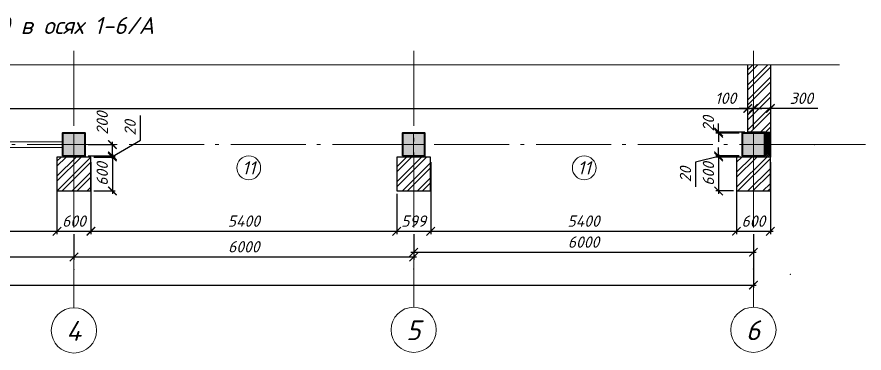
# Model space of a CAD drawing. Header units: millimetres. Extents: x -261261 to 40490, y -238222 to -44846.
# Drawn here: x -197658 to -182697, y -95798 to -89853 of the extents above; entities that cross this region are included whole.
import ezdxf
from ezdxf.enums import TextEntityAlignment as Align

# ---------------------------------------------------------------- set-up
doc = ezdxf.new("R2010")
doc.units = ezdxf.units.MM
doc.header["$MEASUREMENT"] = 0
doc.linetypes.add('Double Dashed', pattern=[1797.222233, 1325, -211.666656, 63.333344, -197.222233])
doc.layers.get('0').update_dxf_attribs({"lineweight": 5})
doc.layers.add('#Hatch', color=252, linetype='Continuous', lineweight=5, true_color=0x696969)
for name, color, linetype, lineweight in [('#Оси', 7, 'Continuous', 5), ('0_Ном._пера__99', 7, 'Continuous', 40), ('колонны_Ном._пера__94', 252, 'Continuous', 13), ('колонны_Ном._пера__99', 7, 'Continuous', 40), ('Конструкции', 160, 'Continuous', 5), ('оси_Ном._пера__96', 7, 'Continuous', 5), ('оси_Ном._пера__97', 7, 'Continuous', 20), ('размеры', 7, 'Continuous', 5)]:
    doc.layers.add(name, color=color, linetype=linetype, lineweight=lineweight)
doc.layers.add('#стены наруж', color=7, linetype='Continuous')
doc.layers.add('колонны', color=7, linetype='Continuous')
doc.styles.add('GOST 2.304', font='isocpeui.ttf')
doc.styles.get("Standard").update_dxf_attribs({"font": 'isocpeui.ttf'})
doc.dimstyles.get("Standard").update_dxf_attribs({"dimtxt": 200, "dimasz": 150, "dimexe": 50, "dimexo": 50, "dimgap": 80, "dimtad": 1, "dimdec": 0, "dimzin": 0, "dimdsep": 46, "dimtxsty": 'Standard', "dimblk": 'ARCHTICK', "dimcen": 5, "dimdle": 50, "dimadec": 0, "dimazin": 0, "dimtfac": 1, "dimtdec": 0, "dimtofl": 0, "dimtmove": 1, "dimatfit": 3, "dimfxl": 1, "dimtolj": 1, "dimtzin": 0, "dimarcsym": 0})

# ---------------------------------------------------------------- blocks, each defined once
blk = doc.blocks.new('Колонна_15_1', base_point=(22379, 71856))
at = {"layer": 'колонны_Ном._пера__94', "linetype": 'Continuous', "true_color": 0x7d7d7d}
blk.add_hatch(color=8, dxfattribs=at).paths.add_polyline_path([(22179, 71647), (22579, 71647), (22579, 72047), (22179, 72047)])
blk.add_hatch(color=8, dxfattribs=at).paths.add_polyline_path([(22179, 71647), (22579, 71647), (22579, 72047), (22179, 72047)])
at = {"layer": 'колонны_Ном._пера__99', "linetype": 'Continuous', "flags": 128}
blk.add_lwpolyline([(22179, 71647), (22579, 71647), (22579, 72047), (22179, 72047)], close=True, dxfattribs=at)
at = {"layer": 'колонны_Ном._пера__99', "color": 8, "linetype": 'Continuous', "true_color": 0x737373, "flags": 128}
blk.add_lwpolyline([(22179, 71647), (22579, 71647), (22579, 72047), (22179, 72047)], close=True, dxfattribs=at)
at = {"layer": 'оси_Ном._пера__96', "color": 253, "lineweight": 5, "true_color": 0x9c9c9c}
for points in [[(22379, 72047), (22379, 71647)], [(22379, 72047), (22379, 71647)], [(22179, 71847), (22579, 71847)], [(22179, 71847), (22579, 71847)]]:
    blk.add_lwpolyline(points, dxfattribs=at)
blk = doc.blocks.new('_ArchTick')
at = {"color": 0, "linetype": 'ByBlock', "const_width": 0.15}
blk.add_lwpolyline([(-0.5, -0.5), (0.5, 0.5)], dxfattribs=at)
blk = doc.blocks.new('*D183')
at = {"layer": 'Defpoints', "color": 0, "transparency": 16777216}
for p in [(-184751, -91472), (-214651, -91911), (-184751, -91891)]:
    blk.add_point(p, dxfattribs=at)
at = {"layer": 'размеры', "color": 0, "lineweight": -2, "transparency": 16777216}
for p, q in [((-214701, -91472), (-184701, -91472)), ((-214651, -91861), (-214651, -91422)), ((-184751, -91841), (-184751, -91422))]:
    blk.add_line(p, q, dxfattribs=at)
at = {"layer": 'размеры', "color": 0, "lineweight": -2, "transparency": 16777216, "xscale": 150, "yscale": 150, "zscale": 150, "rotation": 180}
blk.add_blockref('_ArchTick', (-214651, -91472), dxfattribs=at)
at = {"layer": 'размеры', "color": 0, "lineweight": -2, "transparency": 16777216, "xscale": 150, "yscale": 150, "zscale": 150}
blk.add_blockref('_ArchTick', (-184751, -91472), dxfattribs=at)
at = {"layer": 'размеры', "color": 0, "transparency": 16777216, "insert": (-199701, -91292), "char_height": 200, "attachment_point": 5}
blk.add_mtext('\\A1;29900', dxfattribs=at)
blk = doc.blocks.new('*D187')
at = {"layer": 'Defpoints', "color": 0, "transparency": 16777216}
for p in [(-202351, -92421), (-196951, -92812), (-196951, -93644)]:
    blk.add_point(p, dxfattribs=at)
at = {"layer": 'размеры', "color": 0, "lineweight": -2, "transparency": 16777216}
for p, q in [((-202351, -92471), (-202351, -93694)), ((-196951, -92862), (-196951, -93694)), ((-202401, -93644), (-196901, -93644))]:
    blk.add_line(p, q, dxfattribs=at)
at = {"layer": 'размеры', "color": 0, "lineweight": -2, "transparency": 16777216, "xscale": 150, "yscale": 150, "zscale": 150, "rotation": 180}
blk.add_blockref('_ArchTick', (-202351, -93644), dxfattribs=at)
at = {"layer": 'размеры', "color": 0, "lineweight": -2, "transparency": 16777216, "xscale": 150, "yscale": 150, "zscale": 150}
blk.add_blockref('_ArchTick', (-196951, -93644), dxfattribs=at)
at = {"layer": 'размеры', "color": 0, "transparency": 16777216, "insert": (-199651, -93464), "char_height": 200, "attachment_point": 5}
blk.add_mtext('\\A1;5400', dxfattribs=at)
blk = doc.blocks.new('*D188')
at = {"layer": 'Defpoints', "color": 0, "transparency": 16777216}
for p in [(-190951, -92931), (-196351, -93141), (-190951, -93644)]:
    blk.add_point(p, dxfattribs=at)
at = {"layer": 'размеры', "color": 0, "lineweight": -2, "transparency": 16777216}
for p, q in [((-190951, -92981), (-190951, -93694)), ((-196351, -93191), (-196351, -93694)), ((-196401, -93644), (-190901, -93644))]:
    blk.add_line(p, q, dxfattribs=at)
at = {"layer": 'размеры', "color": 0, "lineweight": -2, "transparency": 16777216, "xscale": 150, "yscale": 150, "zscale": 150, "rotation": 180}
blk.add_blockref('_ArchTick', (-196351, -93644), dxfattribs=at)
at = {"layer": 'размеры', "color": 0, "lineweight": -2, "transparency": 16777216, "xscale": 150, "yscale": 150, "zscale": 150}
blk.add_blockref('_ArchTick', (-190951, -93644), dxfattribs=at)
at = {"layer": 'размеры', "color": 0, "transparency": 16777216, "insert": (-193651, -93464), "char_height": 200, "attachment_point": 5}
blk.add_mtext('\\A1;5400', dxfattribs=at)
blk = doc.blocks.new('*D189')
at = {"layer": 'Defpoints', "color": 0, "transparency": 16777216}
for p in [(-190351, -93109), (-184951, -93186), (-184951, -93644)]:
    blk.add_point(p, dxfattribs=at)
at = {"layer": 'размеры', "color": 0, "lineweight": -2, "transparency": 16777216}
for p, q in [((-190351, -93159), (-190351, -93694)), ((-184951, -93236), (-184951, -93694)), ((-190401, -93644), (-184901, -93644))]:
    blk.add_line(p, q, dxfattribs=at)
at = {"layer": 'размеры', "color": 0, "lineweight": -2, "transparency": 16777216, "xscale": 150, "yscale": 150, "zscale": 150, "rotation": 180}
blk.add_blockref('_ArchTick', (-190351, -93644), dxfattribs=at)
at = {"layer": 'размеры', "color": 0, "lineweight": -2, "transparency": 16777216, "xscale": 150, "yscale": 150, "zscale": 150}
blk.add_blockref('_ArchTick', (-184951, -93644), dxfattribs=at)
at = {"layer": 'размеры', "color": 0, "transparency": 16777216, "insert": (-187651, -93464), "char_height": 200, "attachment_point": 5}
blk.add_mtext('\\A1;5400', dxfattribs=at)
blk = doc.blocks.new('Связ001')
at = {"layer": 'Конструкции', "color": 102, "linetype": 'Continuous', "lineweight": 9}
blk.add_lwpolyline([(5837, 0), (5837, 100), (0, 100), (0, 0), (5837, 0)], dxfattribs=at)
blk = doc.blocks.new('*D178')
at = {"layer": 'Defpoints', "color": 0, "transparency": 16777216}
for p in [(-196951, -92373), (-196351, -92372), (-196351, -93644)]:
    blk.add_point(p, dxfattribs=at)
at = {"layer": 'размеры', "color": 0, "lineweight": -2, "transparency": 16777216}
for p, q in [((-196951, -92423), (-196951, -93694)), ((-196351, -92422), (-196351, -93694)), ((-197001, -93644), (-196301, -93644))]:
    blk.add_line(p, q, dxfattribs=at)
at = {"layer": 'размеры', "color": 0, "lineweight": -2, "transparency": 16777216, "xscale": 150, "yscale": 150, "zscale": 150, "rotation": 180}
blk.add_blockref('_ArchTick', (-196951, -93644), dxfattribs=at)
at = {"layer": 'размеры', "color": 0, "lineweight": -2, "transparency": 16777216, "xscale": 150, "yscale": 150, "zscale": 150}
blk.add_blockref('_ArchTick', (-196351, -93644), dxfattribs=at)
at = {"layer": 'размеры', "color": 0, "transparency": 16777216, "insert": (-196651, -93464), "char_height": 200, "attachment_point": 5}
blk.add_mtext('\\A1;600', dxfattribs=at)
blk = doc.blocks.new('*D179')
at = {"layer": 'Defpoints', "color": 0, "transparency": 16777216}
for p in [(-190351, -92372), (-190951, -92931), (-190351, -93644)]:
    blk.add_point(p, dxfattribs=at)
at = {"layer": 'размеры', "color": 0, "lineweight": -2, "transparency": 16777216}
for p, q in [((-190351, -92422), (-190351, -93694)), ((-190951, -92981), (-190951, -93694)), ((-191001, -93644), (-190301, -93644))]:
    blk.add_line(p, q, dxfattribs=at)
at = {"layer": 'размеры', "color": 0, "lineweight": -2, "transparency": 16777216, "xscale": 150, "yscale": 150, "zscale": 150, "rotation": 180}
blk.add_blockref('_ArchTick', (-190951, -93644), dxfattribs=at)
at = {"layer": 'размеры', "color": 0, "lineweight": -2, "transparency": 16777216, "xscale": 150, "yscale": 150, "zscale": 150}
blk.add_blockref('_ArchTick', (-190351, -93644), dxfattribs=at)
at = {"layer": 'размеры', "color": 0, "transparency": 16777216, "insert": (-190651, -93464), "char_height": 200, "attachment_point": 5}
blk.add_mtext('\\A1;599', dxfattribs=at)
blk = doc.blocks.new('*D180')
at = {"layer": 'Defpoints', "color": 0, "transparency": 16777216}
for p in [(-184951, -92373), (-184351, -92372), (-184351, -93644)]:
    blk.add_point(p, dxfattribs=at)
at = {"layer": 'размеры', "color": 0, "lineweight": -2, "transparency": 16777216}
for p, q in [((-184951, -92423), (-184951, -93694)), ((-184351, -92422), (-184351, -93694)), ((-185001, -93644), (-184301, -93644))]:
    blk.add_line(p, q, dxfattribs=at)
at = {"layer": 'размеры', "color": 0, "lineweight": -2, "transparency": 16777216, "xscale": 150, "yscale": 150, "zscale": 150, "rotation": 180}
blk.add_blockref('_ArchTick', (-184951, -93644), dxfattribs=at)
at = {"layer": 'размеры', "color": 0, "lineweight": -2, "transparency": 16777216, "xscale": 150, "yscale": 150, "zscale": 150}
blk.add_blockref('_ArchTick', (-184351, -93644), dxfattribs=at)
at = {"layer": 'размеры', "color": 0, "transparency": 16777216, "insert": (-184651, -93464), "char_height": 200, "attachment_point": 5}
blk.add_mtext('\\A1;600', dxfattribs=at)
blk = doc.blocks.new('*D182')
at = {"layer": 'Defpoints', "color": 0, "transparency": 16777216}
for p in [(-184651, -91472), (-184651, -91472), (-184351, -91472)]:
    blk.add_point(p, dxfattribs=at)
at = {"layer": 'размеры', "color": 0, "lineweight": -2, "transparency": 16777216}
for p, q in [((-184301, -91472), (-184701, -91472)), ((-183511, -91472), (-184351, -91472))]:
    blk.add_line(p, q, dxfattribs=at)
at = {"layer": 'размеры', "color": 0, "lineweight": -2, "transparency": 16777216, "xscale": 150, "yscale": 150, "zscale": 150, "rotation": 180}
blk.add_blockref('_ArchTick', (-184651, -91472), dxfattribs=at)
at = {"layer": 'размеры', "color": 0, "lineweight": -2, "transparency": 16777216, "xscale": 150, "yscale": 150, "zscale": 150}
blk.add_blockref('_ArchTick', (-184351, -91472), dxfattribs=at)
at = {"layer": 'размеры', "color": 0, "transparency": 16777216, "insert": (-183804, -91292), "char_height": 200, "attachment_point": 5}
blk.add_mtext('\\A1;300', dxfattribs=at)
blk = doc.blocks.new('*D196')
at = {"layer": 'Defpoints', "color": 0, "transparency": 16777216}
for p in [(-196351, -92331), (-196351, -92931), (-195972, -92931)]:
    blk.add_point(p, dxfattribs=at)
at = {"layer": 'размеры', "color": 0, "lineweight": -2, "transparency": 16777216}
for p, q in [((-195972, -92281), (-195972, -92981)), ((-196301, -92331), (-195922, -92331)), ((-196301, -92931), (-195922, -92931))]:
    blk.add_line(p, q, dxfattribs=at)
at = {"layer": 'размеры', "color": 0, "lineweight": -2, "transparency": 16777216, "xscale": 150, "yscale": 150, "zscale": 150}
for p, rotation in [((-195972, -92331), 90), ((-195972, -92931), 270)]:
    blk.add_blockref('_ArchTick', p, dxfattribs=dict(at, rotation=rotation))
at = {"layer": 'размеры', "color": 0, "transparency": 16777216, "insert": (-196152, -92631), "char_height": 200, "attachment_point": 5, "rotation": 90}
blk.add_mtext('\\A1;600', dxfattribs=at)
blk = doc.blocks.new('*D197')
at = {"layer": 'Defpoints', "color": 0, "transparency": 16777216}
for p in [(-196451, -92311), (-195972, -92311), (-196351, -92331)]:
    blk.add_point(p, dxfattribs=at)
at = {"layer": 'размеры', "color": 0, "lineweight": -2, "transparency": 16777216}
for p, q in [((-195479, -92035), (-195479, -91595)), ((-195972, -92321), (-195479, -92035)), ((-195972, -92311), (-195972, -92161)), ((-196401, -92311), (-195922, -92311)), ((-195972, -92331), (-195972, -92311)), ((-196301, -92331), (-195922, -92331)), ((-195972, -92331), (-195972, -92481))]:
    blk.add_line(p, q, dxfattribs=at)
at = {"layer": 'размеры', "color": 0, "lineweight": -2, "transparency": 16777216, "xscale": 150, "yscale": 150, "zscale": 150}
for p, rotation in [((-195972, -92311), 270), ((-195972, -92331), 90)]:
    blk.add_blockref('_ArchTick', p, dxfattribs=dict(at, rotation=rotation))
at = {"layer": 'размеры', "color": 0, "transparency": 16777216, "insert": (-195659, -91815), "char_height": 200, "attachment_point": 5, "rotation": 90}
blk.add_mtext('\\A1;20', dxfattribs=at)
blk = doc.blocks.new('*D198')
at = {"layer": 'Defpoints', "color": 0, "transparency": 16777216}
for p in [(-196451, -92111), (-195972, -92111), (-196451, -92311)]:
    blk.add_point(p, dxfattribs=at)
at = {"layer": 'размеры', "color": 0, "lineweight": -2, "transparency": 16777216}
for p, q in [((-196401, -92111), (-195922, -92111)), ((-195972, -92361), (-195972, -92061)), ((-196401, -92311), (-195922, -92311))]:
    blk.add_line(p, q, dxfattribs=at)
at = {"layer": 'размеры', "color": 0, "lineweight": -2, "transparency": 16777216, "xscale": 150, "yscale": 150, "zscale": 150}
for p, rotation in [((-195972, -92111), 90), ((-195972, -92311), 270)]:
    blk.add_blockref('_ArchTick', p, dxfattribs=dict(at, rotation=rotation))
at = {"layer": 'размеры', "color": 0, "transparency": 16777216, "insert": (-196152, -91731), "char_height": 200, "attachment_point": 5, "rotation": 90}
blk.add_mtext('\\A1;200', dxfattribs=at)
blk = doc.blocks.new('*D199')
at = {"layer": 'Defpoints', "color": 0, "transparency": 16777216}
for p in [(-185266, -91891), (-184851, -91911), (-184751, -91891)]:
    blk.add_point(p, dxfattribs=at)
at = {"layer": 'размеры', "color": 0, "lineweight": -2, "transparency": 16777216}
for p, q in [((-185266, -91891), (-185266, -91741)), ((-184801, -91891), (-185316, -91891)), ((-184901, -91911), (-185316, -91911)), ((-185266, -91911), (-185266, -92061))]:
    blk.add_line(p, q, dxfattribs=at)
at = {"layer": 'размеры', "color": 0, "lineweight": -2, "transparency": 16777216, "xscale": 150, "yscale": 150, "zscale": 150}
for p, rotation in [((-185266, -91891), 270), ((-185266, -91911), 90)]:
    blk.add_blockref('_ArchTick', p, dxfattribs=dict(at, rotation=rotation))
at = {"layer": 'размеры', "color": 0, "transparency": 16777216, "insert": (-185446, -91741), "char_height": 200, "attachment_point": 5, "rotation": 90}
blk.add_mtext('\\A1;20', dxfattribs=at)
blk = doc.blocks.new('*D190')
at = {"layer": 'Defpoints', "color": 0, "transparency": 16777216}
for p in [(-184851, -92311), (-185266, -92331), (-184851, -92331)]:
    blk.add_point(p, dxfattribs=at)
at = {"layer": 'размеры', "color": 0, "lineweight": -2, "transparency": 16777216}
for p, q in [((-185266, -92311), (-185266, -92161)), ((-184901, -92311), (-185316, -92311)), ((-185266, -92311), (-185266, -92331)), ((-185266, -92321), (-185671, -92420)), ((-185671, -92420), (-185671, -92860)), ((-184901, -92331), (-185316, -92331)), ((-185266, -92331), (-185266, -92481))]:
    blk.add_line(p, q, dxfattribs=at)
at = {"layer": 'размеры', "color": 0, "lineweight": -2, "transparency": 16777216, "xscale": 150, "yscale": 150, "zscale": 150}
for p, rotation in [((-185266, -92311), 270), ((-185266, -92331), 90)]:
    blk.add_blockref('_ArchTick', p, dxfattribs=dict(at, rotation=rotation))
at = {"layer": 'размеры', "color": 0, "transparency": 16777216, "insert": (-185851, -92640), "char_height": 200, "attachment_point": 5, "rotation": 90}
blk.add_mtext('\\A1;20', dxfattribs=at)
blk = doc.blocks.new('*D191')
at = {"layer": 'Defpoints', "color": 0, "transparency": 16777216}
for p in [(-184851, -92331), (-185266, -92931), (-184951, -92931)]:
    blk.add_point(p, dxfattribs=at)
at = {"layer": 'размеры', "color": 0, "lineweight": -2, "transparency": 16777216}
for p, q in [((-185266, -92281), (-185266, -92981)), ((-184901, -92331), (-185316, -92331)), ((-185001, -92931), (-185316, -92931))]:
    blk.add_line(p, q, dxfattribs=at)
at = {"layer": 'размеры', "color": 0, "lineweight": -2, "transparency": 16777216, "xscale": 150, "yscale": 150, "zscale": 150}
for p, rotation in [((-185266, -92331), 90), ((-185266, -92931), 270)]:
    blk.add_blockref('_ArchTick', p, dxfattribs=dict(at, rotation=rotation))
at = {"layer": 'размеры', "color": 0, "transparency": 16777216, "insert": (-185446, -92631), "char_height": 200, "attachment_point": 5, "rotation": 90}
blk.add_mtext('\\A1;600', dxfattribs=at)
blk = doc.blocks.new('*D175')
at = {"layer": 'Defpoints', "color": 0, "transparency": 16777216}
for p in [(-184651, -91472), (-184751, -91891), (-184651, -91891)]:
    blk.add_point(p, dxfattribs=at)
at = {"layer": 'размеры', "color": 0, "lineweight": -2, "transparency": 16777216}
for p, q in [((-184751, -91472), (-184901, -91472)), ((-184751, -91841), (-184751, -91422)), ((-184651, -91841), (-184651, -91422)), ((-184651, -91472), (-184501, -91472))]:
    blk.add_line(p, q, dxfattribs=at)
at = {"layer": 'размеры', "color": 0, "lineweight": -2, "transparency": 16777216, "xscale": 150, "yscale": 150, "zscale": 150}
blk.add_blockref('_ArchTick', (-184751, -91472), dxfattribs=at)
at = {"layer": 'размеры', "color": 0, "lineweight": -2, "transparency": 16777216, "xscale": 150, "yscale": 150, "zscale": 150, "rotation": 180}
blk.add_blockref('_ArchTick', (-184651, -91472), dxfattribs=at)
at = {"layer": 'размеры', "color": 0, "transparency": 16777216, "insert": (-185142, -91292), "char_height": 200, "attachment_point": 5}
blk.add_mtext('\\A1;100', dxfattribs=at)
blk = doc.blocks.new('*U201')
at = {"color": 0, "linetype": 'ByBlock', "lineweight": -2}
blk.add_line((102.463, 0), (0, 0), dxfattribs=at)
blk = doc.blocks.new('*D204')
at = {"layer": 'Defpoints', "color": 0, "transparency": 16777216}
for p in [(-202651, -93644), (-196651, -93644), (-196651, -94098)]:
    blk.add_point(p, dxfattribs=at)
at = {"layer": 'размеры', "color": 0, "lineweight": -2, "transparency": 16777216}
for p, q in [((-202651, -93694), (-202651, -94148)), ((-196651, -93694), (-196651, -94148)), ((-202701, -94098), (-196601, -94098))]:
    blk.add_line(p, q, dxfattribs=at)
at = {"layer": 'размеры', "color": 0, "lineweight": -2, "transparency": 16777216, "xscale": 150, "yscale": 150, "zscale": 150, "rotation": 180}
blk.add_blockref('_ArchTick', (-202651, -94098), dxfattribs=at)
at = {"layer": 'размеры', "color": 0, "lineweight": -2, "transparency": 16777216, "xscale": 150, "yscale": 150, "zscale": 150}
blk.add_blockref('_ArchTick', (-196651, -94098), dxfattribs=at)
at = {"layer": 'размеры', "color": 0, "transparency": 16777216, "insert": (-199651, -93918), "char_height": 200, "attachment_point": 5}
blk.add_mtext('\\A1;6000', dxfattribs=at)
blk = doc.blocks.new('*D205')
at = {"layer": 'Defpoints', "color": 0, "transparency": 16777216}
for p in [(-196651, -93644), (-190651, -93644), (-190651, -94098)]:
    blk.add_point(p, dxfattribs=at)
at = {"layer": 'размеры', "color": 0, "lineweight": -2, "transparency": 16777216}
for p, q in [((-196651, -93694), (-196651, -94148)), ((-190651, -93694), (-190651, -94148)), ((-196701, -94098), (-190601, -94098))]:
    blk.add_line(p, q, dxfattribs=at)
at = {"layer": 'размеры', "color": 0, "lineweight": -2, "transparency": 16777216, "xscale": 150, "yscale": 150, "zscale": 150, "rotation": 180}
blk.add_blockref('_ArchTick', (-196651, -94098), dxfattribs=at)
at = {"layer": 'размеры', "color": 0, "lineweight": -2, "transparency": 16777216, "xscale": 150, "yscale": 150, "zscale": 150}
blk.add_blockref('_ArchTick', (-190651, -94098), dxfattribs=at)
at = {"layer": 'размеры', "color": 0, "transparency": 16777216, "insert": (-193651, -93918), "char_height": 200, "attachment_point": 5}
blk.add_mtext('\\A1;6000', dxfattribs=at)
blk = doc.blocks.new('*D206')
at = {"layer": 'Defpoints', "color": 0, "transparency": 16777216}
for p in [(-190651, -93644), (-184651, -93663), (-184651, -94015)]:
    blk.add_point(p, dxfattribs=at)
at = {"layer": 'размеры', "color": 0, "lineweight": -2, "transparency": 16777216}
for p, q in [((-190651, -93694), (-190651, -94065)), ((-184651, -93713), (-184651, -94065)), ((-190701, -94015), (-184601, -94015))]:
    blk.add_line(p, q, dxfattribs=at)
at = {"layer": 'размеры', "color": 0, "lineweight": -2, "transparency": 16777216, "xscale": 150, "yscale": 150, "zscale": 150, "rotation": 180}
blk.add_blockref('_ArchTick', (-190651, -94015), dxfattribs=at)
at = {"layer": 'размеры', "color": 0, "lineweight": -2, "transparency": 16777216, "xscale": 150, "yscale": 150, "zscale": 150}
blk.add_blockref('_ArchTick', (-184651, -94015), dxfattribs=at)
at = {"layer": 'размеры', "color": 0, "transparency": 16777216, "insert": (-187651, -93835), "char_height": 200, "attachment_point": 5}
blk.add_mtext('\\A1;6000', dxfattribs=at)
blk = doc.blocks.new('*D207')
at = {"layer": 'Defpoints', "color": 0, "transparency": 16777216}
for p in [(-214651, -92732), (-184651, -93644), (-184651, -94597)]:
    blk.add_point(p, dxfattribs=at)
at = {"layer": 'размеры', "color": 0, "lineweight": -2, "transparency": 16777216}
for p, q in [((-214651, -92782), (-214651, -94647)), ((-184651, -93694), (-184651, -94647)), ((-214701, -94597), (-184601, -94597))]:
    blk.add_line(p, q, dxfattribs=at)
at = {"layer": 'размеры', "color": 0, "lineweight": -2, "transparency": 16777216, "xscale": 150, "yscale": 150, "zscale": 150, "rotation": 180}
blk.add_blockref('_ArchTick', (-214651, -94597), dxfattribs=at)
at = {"layer": 'размеры', "color": 0, "lineweight": -2, "transparency": 16777216, "xscale": 150, "yscale": 150, "zscale": 150}
blk.add_blockref('_ArchTick', (-184651, -94597), dxfattribs=at)
at = {"layer": 'размеры', "color": 0, "transparency": 16777216, "insert": (-199651, -94417), "char_height": 200, "attachment_point": 5}
blk.add_mtext('\\A1;30000', dxfattribs=at)
blk = doc.blocks.new('*U225')
at = {"color": 0, "linetype": 'ByBlock', "lineweight": -2}
blk.add_circle((0, 0), 6, dxfattribs=at)
blk.add_attdef('Узел', text='', height=4, dxfattribs=at).set_placement((0, 0), align=Align.MIDDLE_CENTER)

msp = doc.modelspace()

# ---------------------------------------------------------------- hatches: boundary and pattern name
at = {"layer": '#Hatch'}
h = msp.add_hatch(dxfattribs=at)
h.set_pattern_fill('ANSI32', color=256, scale=500)
h.set_pattern_definition([(45, (0, -12900.65), (-132.58252, 132.58252), []), (45, (88.39, -12900.65), (-132.58252, 132.58252), [])])
h.paths.add_polyline_path([(-184351.2, -90698), (-184651.2, -90698), (-184651.2, -91891), (-184451.5, -91891), (-184401.3, -91891), (-184351.2, -91891)])
h.paths.add_polyline_path([(-184651.2, -90698), (-184751.2, -90698), (-184751.2, -91891), (-184651.2, -91891)])
h = msp.add_hatch(dxfattribs=at)
h.set_pattern_fill('ANSI37', color=256, scale=200)
h.paths.add_polyline_path([(-184351.2, -91891), (-184451.5, -91891), (-184451.5, -92111), (-184351.2, -92111)])
h.paths.add_polyline_path([(-184351.2, -92111), (-184451.5, -92111), (-184451.5, -92331), (-184351.2, -92331)])
h = msp.add_hatch(dxfattribs=at)
h.set_pattern_fill('ANSI32', color=256, scale=500)
h.set_pattern_definition([(45, (0, -12920.65), (-132.58252, 132.58252), []), (45, (88.39, -12920.65), (-132.58252, 132.58252), [])])
h.paths.add_polyline_path([(-208651.2, -92331), (-208951.3, -92331), (-208951.3, -92931), (-208651.2, -92931)])
h.paths.add_polyline_path([(-208351, -92331), (-208651.2, -92331), (-208651.2, -92931), (-208351, -92931)])
h.paths.add_polyline_path([(-202651.2, -92331), (-202951.3, -92331), (-202951, -92930.9), (-202651.2, -92931)])
h.paths.add_polyline_path([(-202351, -92331), (-202651.2, -92331), (-202651.2, -92931), (-202351, -92931)])
h.paths.add_polyline_path([(-196651.2, -92331), (-196951, -92331), (-196951, -92931), (-196650.9, -92931)])
h.paths.add_polyline_path([(-196350.7, -92331), (-196651.2, -92331), (-196650.9, -92931), (-196350.7, -92931)])
h.paths.add_polyline_path([(-190651.2, -92331), (-190951.6, -92331), (-190951.6, -92931), (-190651.2, -92931)])
h.paths.add_polyline_path([(-190351.3, -92331), (-190651.2, -92331), (-190651.2, -92931), (-190351.3, -92931)])
h.paths.add_polyline_path([(-184651.2, -92331), (-184951.2, -92331), (-184951.2, -92931), (-184651.2, -92931)])
h.paths.add_polyline_path([(-184351.2, -92331), (-184651.2, -92331), (-184651.2, -92931), (-184351.2, -92931)])

# ---------------------------------------------------------------- linework, layer by layer
at = {"layer": '#стены наруж', "lineweight": 30}
for points in [[(-184751.2, -91891), (-184751.2, -90698)], [(-184351.2, -90698), (-184351.2, -92331), (-184451.5, -92331), (-184451.5, -91891), (-184751.2, -91891)], [(-184451.5, -91891), (-184351.2, -91891)]]:
    msp.add_lwpolyline(points, dxfattribs=at)
for points in [[(-196350.7, -92331), (-196951, -92331), (-196951, -92931), (-196350.7, -92931)], [(-190351.3, -92331), (-190951.6, -92331), (-190951.6, -92931), (-190351.3, -92931)], [(-184351.2, -92331), (-184951.2, -92331), (-184951.2, -92931), (-184351.2, -92931)]]:
    msp.add_lwpolyline(points, close=True, dxfattribs=at)
at = {"layer": 'оси_Ном._пера__96', "linetype": 'Double Dashed', "lineweight": 5}
for p, q in [((-196651.2, -90454.7), (-196651.2, -94325.1)), ((-183570.6, -92111), (-216832.4, -92111))]:
    msp.add_line(p, q, dxfattribs=at)
at = {"layer": 'оси_Ном._пера__96', "linetype": 'Double Dashed'}
for p, q in [((-190651.2, -90454.7), (-190651.2, -94313.8)), ((-184651.2, -90454.7), (-184651.2, -94313.8)), ((-183570.6, -92111), (-182670.6, -92111)), ((-196651.2, -94325.1), (-196651.2, -94998.3)), ((-190651.2, -94313.8), (-190651.2, -94987)), ((-184651.2, -94313.8), (-184651.2, -94987))]:
    msp.add_line(p, q, dxfattribs=at)
for p in [(-183570.6, -92111), (-183570.6, -92111), (-196651.2, -94325.1), (-196651.2, -94325.1), (-190651.2, -94313.8), (-190651.2, -94313.8), (-184651.2, -94313.8), (-184651.2, -94313.8), (-184001.2, -94403), (-184001.2, -94403)]:
    msp.add_point(p, dxfattribs=at)
at = {"layer": 'оси_Ном._пера__97', "linetype": 'Continuous'}
for centre in [(-196651.2, -95398.3), (-190651.2, -95387), (-184651.2, -95387)]:
    msp.add_ellipse(centre, major_axis=(282.8, 282.8), ratio=1, start_param=3.9269908, end_param=10.2101761, dxfattribs=at)

# ---------------------------------------------------------------- block references
at = {"xscale": -160, "yscale": 160, "zscale": 160}
msp.add_blockref('*U201', (-183130.2, -90698), dxfattribs=at)
at = {"layer": 'колонны'}
for p in [(-196651.5, -92102.1), (-190651.5, -92102.1), (-184651.5, -92102.1)]:
    msp.add_blockref('Колонна_15_1', p, dxfattribs=at)
at = {"layer": 'Конструкции', "linetype": 'Continuous', "xscale": 0.9584354169361498, "zscale": 1000}
msp.add_blockref('Связ001', (-202446.2, -92161), dxfattribs=at)
at = {"layer": 'размеры'}
ref = msp.add_blockref('*U225', (-193564.6, -92522.5), dxfattribs=dict(at, xscale=35, yscale=35, zscale=35))
ref.add_attrib('Узел', '11', dxfattribs={"layer": '0', "color": 0, "linetype": 'ByBlock', "lineweight": -2, "height": 233.33}).set_placement((-193564.6, -92522.5), align=Align.MIDDLE_CENTER)
ref = msp.add_blockref('*U225', (-187638.8, -92522.5), dxfattribs=dict(at, xscale=35, yscale=35, zscale=35))
ref.add_attrib('Узел', '11', dxfattribs={"layer": '0', "color": 0, "linetype": 'ByBlock', "lineweight": -2, "height": 233.33}).set_placement((-187638.8, -92522.5), align=Align.MIDDLE_CENTER)

# ---------------------------------------------------------------- texts
at = {"layer": '#Оси', "linetype": 'Continuous', "ltscale": 100, "style": 'GOST 2.304'}
for s, p in [('4', (-196658.1, -95405.9)), ('5', (-190658.1, -95394.6)), ('6', (-184658.1, -95394.6))]:
    msp.add_text(s, height=350, dxfattribs=at).set_placement(p, align=Align.MIDDLE_CENTER)
at = {"layer": '0_Ном._пера__99', "linetype": 'Continuous', "insert": (-209870.7, -90046.2), "char_height": 300, "width": 17515.954, "attachment_point": 4}
msp.add_mtext('\\pi2126.2;Фрагмент кладочного плана 2 этажа на отм. +6.000 {\\C1;в осях 1-6/А}', dxfattribs=at)

# ---------------------------------------------------------------- dimensions: what is measured, and where the dimension line sits
at = {"layer": 'размеры'}
for base, p1, p2, picture, middle in [((-184751.2, -91472), (-214651.5, -91911), (-184751.2, -91891), '*D183', (-199701.3, -91472)), ((-184651.2, -91472), (-184751.2, -91891), (-184651.2, -91891), '*D175', (-185141.7, -91472)), ((-184651.2, -91472), (-184351.2, -91472), (-184651.2, -91472), '*D182', (-183803.7, -91352.9)), ((-196951, -93643.9), (-202351, -92421), (-196951, -92812.1), '*D187', (-199651.2, -93643.9)), ((-196350.7, -93643.9), (-196951, -92373.5), (-196350.7, -92372.4), '*D178', (-196650.9, -93643.9)), ((-190351.3, -93643.9), (-190950.7, -92931), (-190351.3, -92372.4), '*D179', (-190651.5, -93643.9)), ((-184351.2, -93643.9), (-184951.2, -92373.5), (-184351.2, -92372.4), '*D180', (-184651.2, -93643.9)), ((-190950.7, -93643.9), (-196350.7, -93141.4), (-190950.7, -92931), '*D188', (-193651.2, -93643.9)), ((-184951.2, -93643.9), (-190351.3, -93109.4), (-184951.2, -93185.8), '*D189', (-187651.2, -93643.9))]:
    dim = msp.add_linear_dim(base=base, p1=p1, p2=p2, dimstyle='Standard', dxfattribs=at)
    dim.commit()
    dim.dimension.update_dxf_attribs({"geometry": picture, "text_midpoint": middle, "dimtype": 160})
for base, p1, p2, picture, middle in [((-195971.9, -92111), (-196451.5, -92311), (-196451.5, -92111), '*D198', (-195971.9, -91731.3)), ((-195971.9, -92311), (-196350.7, -92331), (-196451.5, -92311), '*D197', (-195479.2, -91955.2)), ((-185266, -91891), (-184851.5, -91911), (-184751.2, -91891), '*D199', (-185266, -91741)), ((-185266, -92331), (-184851.5, -92311), (-184851.5, -92331), '*D190', (-185671.1, -92499.8)), ((-195971.9, -92931), (-196350.7, -92331), (-196350.7, -92931), '*D196', (-195971.9, -92631)), ((-185266, -92931), (-184851.5, -92331), (-184951.2, -92931), '*D191', (-185266, -92631))]:
    dim = msp.add_linear_dim(base=base, p1=p1, p2=p2, angle=90, dimstyle='Standard', dxfattribs=at)
    dim.commit()
    dim.dimension.update_dxf_attribs({"geometry": picture, "text_midpoint": middle, "dimtype": 160})
for base, p1, p2, picture, middle in [((-184651.2, -94596.5), (-214651.2, -92731.5), (-184651.2, -93643.9), '*D207', (-199651.2, -94416.5)), ((-196651.2, -94097.7), (-202651.2, -93643.9), (-196651.2, -93643.9), '*D204', (-199651.2, -93917.7)), ((-190651.2, -94097.7), (-196651.2, -93643.9), (-190651.2, -93643.9), '*D205', (-193651.2, -93917.7)), ((-184651.2, -94015.4), (-190651.2, -93643.9), (-184651.2, -93662.8), '*D206', (-187651.2, -93835.4))]:
    dim = msp.add_linear_dim(base=base, p1=p1, p2=p2, dimstyle='Standard', dxfattribs=at)
    dim.commit()
    dim.dimension.update_dxf_attribs({"geometry": picture, "text_midpoint": middle})

doc.saveas('drawing.dxf')
